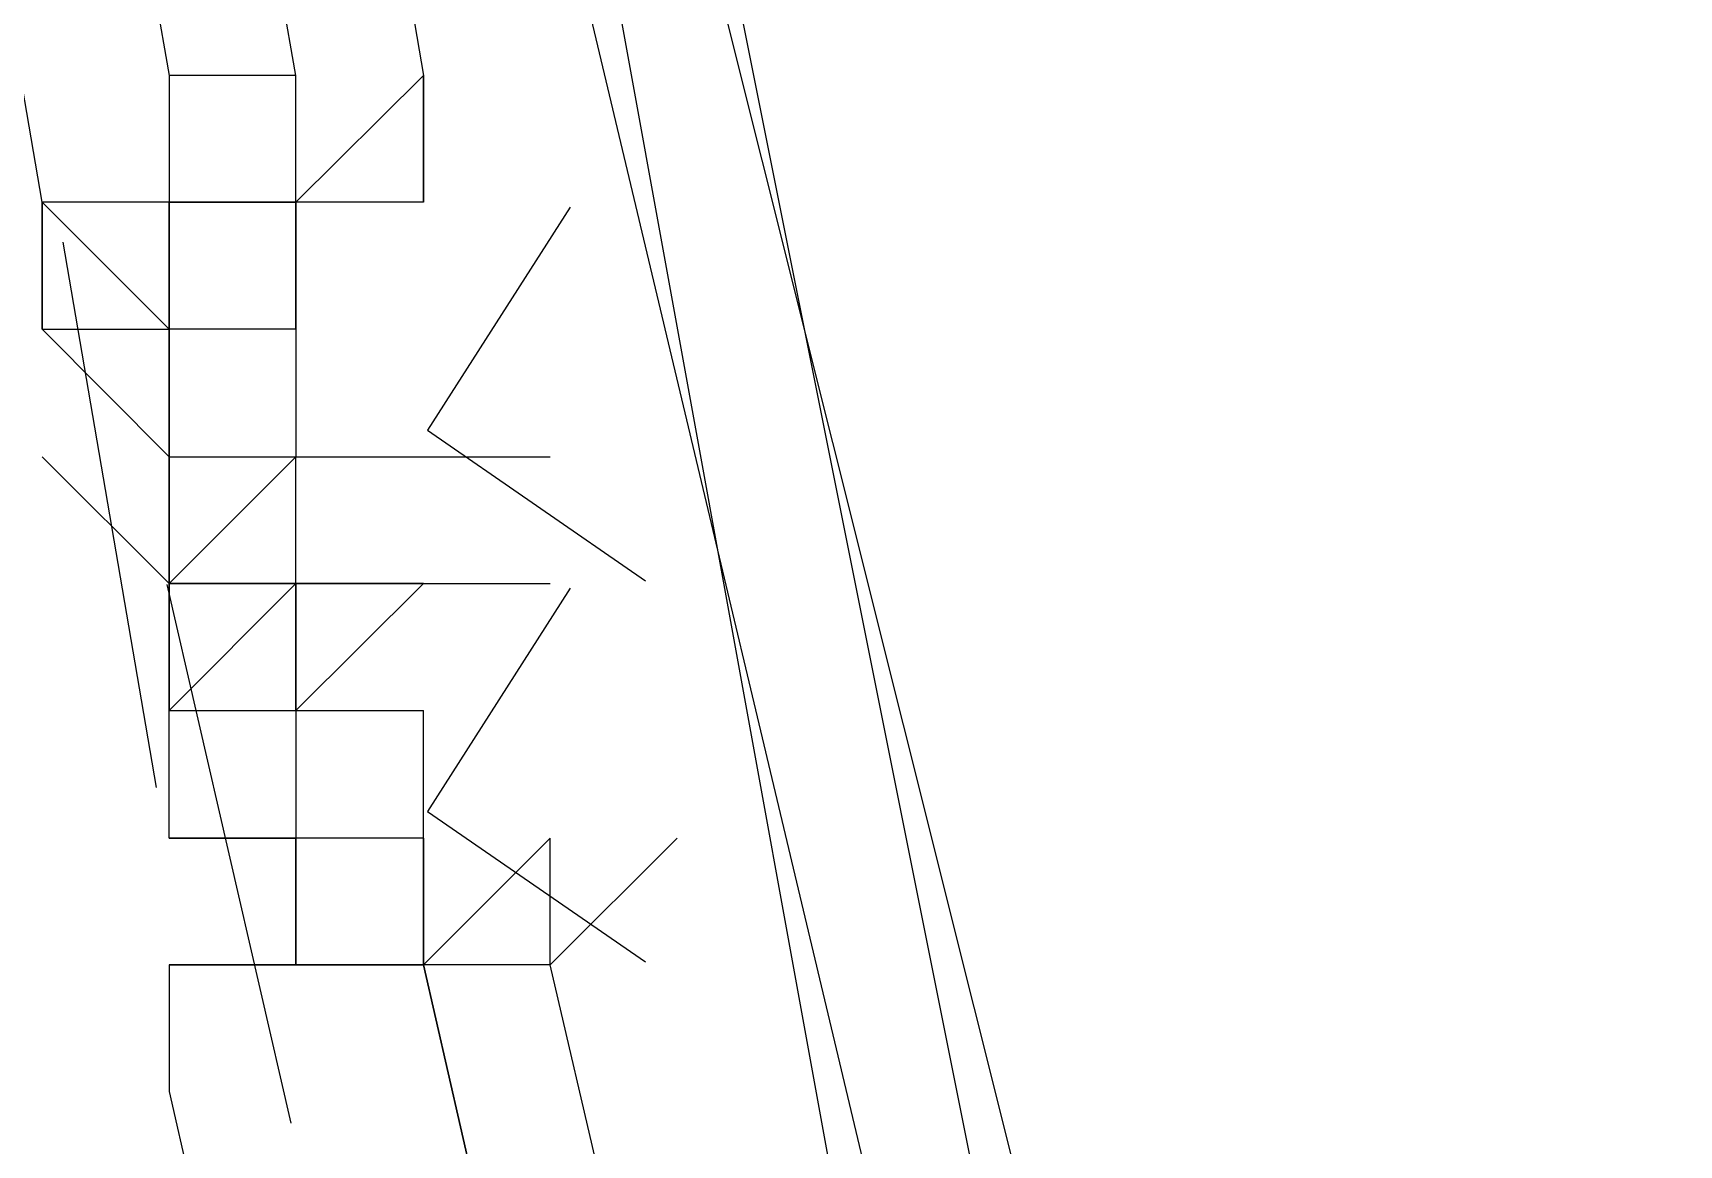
# Model space of a CAD drawing. Header units: feet. Extents: x -84 to 198, y -22 to 181.
# Drawn here: x 14.4257 to 14.5984, y 50.9722 to 51.0889 of the extents above; entities that cross this region are included whole.
import ezdxf

# ---------------------------------------------------------------- set-up
doc = ezdxf.new("R2010")
doc.units = ezdxf.units.FT
doc.layers.add('A-LINEA', color=7, linetype='CONTINUOUS')

msp = doc.modelspace()

# ---------------------------------------------------------------- linework, layer by layer
at = {"layer": 'A-LINEA'}
for p, q in [((14.4533, 51.0844), (14.4533, 51.0844)), ((14.4533, 51.0844), (14.4533, 51.0844)), ((14.4667, 51.0844), (14.4667, 51.0711)), ((14.4667, 51.0844), (14.4667, 51.0711)), ((14.4667, 51.0711), (14.4667, 51.0844)), ((14.4667, 51.0844), (14.4667, 51.0711)), ((14.4667, 51.0844), (14.4667, 51.0711)), ((14.4667, 51.0711), (14.4667, 51.0844)), ((14.4267, 51.0711), (14.4267, 51.0711)), ((14.4267, 51.0711), (14.44, 51.0578)), ((14.4267, 51.0711), (14.4267, 51.0711)), ((14.4267, 51.0711), (14.4267, 51.0711)), ((14.4267, 51.0711), (14.4267, 51.0711)), ((14.4267, 51.0711), (14.4267, 51.0711)), ((14.4267, 51.0711), (14.4267, 51.0711)), ((14.4267, 51.0711), (14.4267, 51.0578)), ((14.4267, 51.0578), (14.4267, 51.0711)), ((14.4267, 51.0711), (14.4267, 51.0711)), ((14.4267, 51.0711), (14.4267, 51.0711)), ((14.4267, 51.0711), (14.4267, 51.0711)), ((14.4267, 51.0711), (14.44, 51.0578)), ((14.4267, 51.0711), (14.4267, 51.0711)), ((14.4267, 51.0711), (14.4267, 51.0711)), ((14.4267, 51.0711), (14.4267, 51.0711)), ((14.4267, 51.0711), (14.4267, 51.0711)), ((14.4267, 51.0711), (14.4267, 51.0711)), ((14.4267, 51.0711), (14.4267, 51.0578)), ((14.4267, 51.0578), (14.4267, 51.0711)), ((14.4267, 51.0711), (14.4267, 51.0711)), ((14.4267, 51.0711), (14.4267, 51.0711)), ((14.44, 51.0711), (14.44, 51.0711)), ((14.44, 51.0711), (14.44, 51.0711)), ((14.44, 51.0711), (14.44, 51.0711)), ((14.44, 51.0711), (14.44, 51.0711)), ((14.44, 51.0711), (14.44, 51.0711)), ((14.44, 51.0711), (14.44, 51.0711)), ((14.44, 51.0711), (14.44, 51.0711)), ((14.44, 51.0711), (14.44, 51.0711)), ((14.4533, 51.0711), (14.44, 51.0711)), ((14.44, 51.0711), (14.44, 51.0578)), ((14.44, 51.0578), (14.44, 51.0711)), ((14.44, 51.0711), (14.44, 51.0578)), ((14.44, 51.0578), (14.44, 51.0711)), ((14.44, 51.0711), (14.44, 51.0711)), ((14.44, 51.0711), (14.44, 51.0711)), ((14.44, 51.0711), (14.44, 51.0711)), ((14.44, 51.0711), (14.44, 51.0711)), ((14.44, 51.0711), (14.44, 51.0711)), ((14.44, 51.0711), (14.44, 51.0711)), ((14.44, 51.0711), (14.4533, 51.0711)), ((14.44, 51.0711), (14.44, 51.0711)), ((14.44, 51.0711), (14.44, 51.0711)), ((14.44, 51.0711), (14.44, 51.0711)), ((14.44, 51.0711), (14.44, 51.0711)), ((14.44, 51.0711), (14.4533, 51.0711)), ((14.44, 51.0711), (14.44, 51.0711)), ((14.44, 51.0711), (14.44, 51.0711)), ((14.44, 51.0711), (14.44, 51.0711)), ((14.44, 51.0711), (14.4533, 51.0711)), ((14.44, 51.0711), (14.44, 51.0711)), ((14.44, 51.0711), (14.44, 51.0711)), ((14.44, 51.0711), (14.44, 51.0711)), ((14.44, 51.0711), (14.44, 51.0711)), ((14.44, 51.0711), (14.44, 51.0711)), ((14.44, 51.0711), (14.44, 51.0711)), ((14.44, 51.0711), (14.44, 51.0711)), ((14.44, 51.0711), (14.44, 51.0711)), ((14.4533, 51.0711), (14.44, 51.0711)), ((14.44, 51.0711), (14.44, 51.0578)), ((14.44, 51.0578), (14.44, 51.0711)), ((14.44, 51.0711), (14.44, 51.0578)), ((14.44, 51.0578), (14.44, 51.0711)), ((14.44, 51.0711), (14.44, 51.0711)), ((14.44, 51.0711), (14.44, 51.0711)), ((14.44, 51.0711), (14.44, 51.0711)), ((14.44, 51.0711), (14.44, 51.0711)), ((14.44, 51.0711), (14.44, 51.0711)), ((14.44, 51.0711), (14.44, 51.0711)), ((14.44, 51.0711), (14.4533, 51.0711)), ((14.44, 51.0711), (14.44, 51.0711)), ((14.44, 51.0711), (14.44, 51.0711)), ((14.44, 51.0711), (14.44, 51.0711)), ((14.44, 51.0711), (14.44, 51.0711)), ((14.44, 51.0711), (14.4533, 51.0711)), ((14.44, 51.0711), (14.44, 51.0711)), ((14.44, 51.0711), (14.44, 51.0711)), ((14.44, 51.0711), (14.44, 51.0711)), ((14.44, 51.0711), (14.4533, 51.0711)), ((14.4667, 51.0711), (14.4533, 51.0711)), ((14.4533, 51.0711), (14.4533, 51.0711)), ((14.4533, 51.0711), (14.4533, 51.0711)), ((14.4533, 51.0711), (14.4533, 51.0711)), ((14.4533, 51.0711), (14.4533, 51.0711)), ((14.4533, 51.0711), (14.4533, 51.0711)), ((14.4533, 51.0711), (14.4533, 51.0578)), ((14.4533, 51.0711), (14.4533, 51.0711)), ((14.4533, 51.0711), (14.4533, 51.0711)), ((14.4533, 51.0711), (14.4533, 51.0711)), ((14.4533, 51.0711), (14.4533, 51.0711)), ((14.4667, 51.0711), (14.4533, 51.0711)), ((14.4533, 51.0711), (14.4533, 51.0711)), ((14.4667, 51.0711), (14.4533, 51.0711)), ((14.4533, 51.0711), (14.4533, 51.0711)), ((14.4533, 51.0711), (14.4533, 51.0711)), ((14.4533, 51.0711), (14.4533, 51.0711)), ((14.4533, 51.0711), (14.4533, 51.0711)), ((14.4533, 51.0578), (14.4533, 51.0711)), ((14.4533, 51.0711), (14.4533, 51.0711)), ((14.4533, 51.0711), (14.4533, 51.0711)), ((14.4667, 51.0711), (14.4533, 51.0711)), ((14.4533, 51.0711), (14.4533, 51.0711)), ((14.4533, 51.0711), (14.4533, 51.0711)), ((14.4533, 51.0711), (14.4533, 51.0711)), ((14.4533, 51.0711), (14.4533, 51.0711)), ((14.4533, 51.0711), (14.4533, 51.0711)), ((14.4533, 51.0711), (14.4533, 51.0578)), ((14.4533, 51.0711), (14.4533, 51.0711)), ((14.4533, 51.0711), (14.4533, 51.0711)), ((14.4533, 51.0711), (14.4533, 51.0711)), ((14.4533, 51.0711), (14.4533, 51.0711)), ((14.4667, 51.0711), (14.4533, 51.0711)), ((14.4533, 51.0711), (14.4533, 51.0711)), ((14.4667, 51.0711), (14.4533, 51.0711)), ((14.4533, 51.0711), (14.4533, 51.0711)), ((14.4533, 51.0711), (14.4533, 51.0711)), ((14.4533, 51.0711), (14.4533, 51.0711)), ((14.4533, 51.0711), (14.4533, 51.0711)), ((14.4533, 51.0578), (14.4533, 51.0711)), ((14.4533, 51.0711), (14.4533, 51.0711)), ((14.4533, 51.0711), (14.4533, 51.0711)), ((14.4667, 51.0711), (14.4667, 51.0711)), ((14.4667, 51.0711), (14.4667, 51.0711)), ((14.4667, 51.0711), (14.4667, 51.0711)), ((14.4667, 51.0711), (14.4667, 51.0711)), ((14.4667, 51.0711), (14.4667, 51.0711)), ((14.4667, 51.0711), (14.4667, 51.0711)), ((14.4667, 51.0711), (14.4667, 51.0711)), ((14.4667, 51.0711), (14.4667, 51.0711)), ((14.4667, 51.0711), (14.4667, 51.0711)), ((14.4667, 51.0711), (14.4667, 51.0711)), ((14.4387, 51.0097), (14.4289, 51.0669)), ((14.4387, 51.0097), (14.4289, 51.0669)), ((14.4267, 51.0578), (14.4267, 51.0578)), ((14.4267, 51.0578), (14.4267, 51.0578)), ((14.4267, 51.0578), (14.4267, 51.0578)), ((14.4267, 51.0578), (14.44, 51.0578)), ((14.4267, 51.0578), (14.44, 51.0578)), ((14.4267, 51.0578), (14.44, 51.0444)), ((14.4267, 51.0578), (14.4267, 51.0578)), ((14.4267, 51.0578), (14.44, 51.0578)), ((14.4267, 51.0578), (14.4267, 51.0578)), ((14.4267, 51.0578), (14.4267, 51.0578)), ((14.4267, 51.0578), (14.4267, 51.0578)), ((14.4267, 51.0578), (14.4267, 51.0578)), ((14.4267, 51.0578), (14.44, 51.0578)), ((14.4267, 51.0578), (14.44, 51.0578)), ((14.4267, 51.0578), (14.44, 51.0444)), ((14.4267, 51.0578), (14.4267, 51.0578)), ((14.4267, 51.0578), (14.44, 51.0578)), ((14.4267, 51.0578), (14.4267, 51.0578)), ((14.44, 51.0578), (14.44, 51.0578)), ((14.44, 51.0578), (14.44, 51.0578)), ((14.44, 51.0578), (14.44, 51.0578)), ((14.44, 51.0578), (14.44, 51.0578)), ((14.44, 51.0578), (14.44, 51.0578)), ((14.44, 51.0578), (14.44, 51.0578)), ((14.44, 51.0578), (14.44, 51.0578)), ((14.44, 51.0578), (14.44, 51.0578)), ((14.44, 51.0578), (14.44, 51.0578)), ((14.44, 51.0578), (14.44, 51.0578)), ((14.44, 51.0578), (14.44, 51.0578)), ((14.44, 51.0578), (14.44, 51.0578)), ((14.44, 51.0578), (14.44, 51.0578)), ((14.44, 51.0578), (14.44, 51.0578)), ((14.44, 51.0578), (14.44, 51.0578)), ((14.44, 51.0578), (14.44, 51.0578)), ((14.44, 51.0578), (14.44, 51.0578)), ((14.44, 51.0578), (14.44, 51.0578)), ((14.44, 51.0578), (14.44, 51.0578)), ((14.44, 51.0578), (14.44, 51.0578)), ((14.44, 51.0578), (14.44, 51.0578)), ((14.44, 51.0578), (14.44, 51.0578)), ((14.44, 51.0578), (14.44, 51.0578)), ((14.44, 51.0578), (14.44, 51.0578)), ((14.44, 51.0578), (14.44, 51.0578)), ((14.44, 51.0578), (14.44, 51.0578)), ((14.44, 51.0444), (14.44, 51.0578)), ((14.44, 51.0578), (14.44, 51.0578)), ((14.44, 51.0444), (14.44, 51.0578)), ((14.44, 51.0578), (14.44, 51.0578)), ((14.44, 51.0578), (14.44, 51.0578)), ((14.44, 51.0578), (14.44, 51.0578)), ((14.44, 51.0578), (14.44, 51.0578)), ((14.44, 51.0578), (14.44, 51.0578)), ((14.44, 51.0578), (14.44, 51.0578)), ((14.44, 51.0578), (14.44, 51.0578)), ((14.44, 51.0578), (14.44, 51.0578)), ((14.44, 51.0578), (14.44, 51.0578)), ((14.44, 51.0578), (14.44, 51.0578)), ((14.44, 51.0578), (14.44, 51.0578)), ((14.44, 51.0578), (14.44, 51.0578)), ((14.44, 51.0578), (14.44, 51.0578)), ((14.44, 51.0578), (14.44, 51.0578)), ((14.44, 51.0578), (14.44, 51.0578)), ((14.44, 51.0578), (14.44, 51.0578)), ((14.44, 51.0578), (14.44, 51.0578)), ((14.44, 51.0578), (14.44, 51.0578)), ((14.44, 51.0578), (14.44, 51.0578)), ((14.44, 51.0578), (14.44, 51.0578)), ((14.44, 51.0578), (14.44, 51.0578)), ((14.44, 51.0578), (14.44, 51.0578)), ((14.44, 51.0578), (14.44, 51.0578)), ((14.44, 51.0578), (14.44, 51.0578)), ((14.44, 51.0578), (14.44, 51.0578)), ((14.44, 51.0578), (14.44, 51.0578)), ((14.44, 51.0578), (14.44, 51.0578)), ((14.44, 51.0444), (14.44, 51.0578)), ((14.44, 51.0578), (14.44, 51.0578)), ((14.44, 51.0444), (14.44, 51.0578)), ((14.44, 51.0578), (14.44, 51.0578)), ((14.4533, 51.0578), (14.4533, 51.0444)), ((14.4533, 51.0578), (14.4533, 51.0578)), ((14.4533, 51.0578), (14.4533, 51.0578)), ((14.4533, 51.0578), (14.4533, 51.0578)), ((14.4533, 51.0578), (14.4533, 51.0578)), ((14.4533, 51.0578), (14.4533, 51.0578)), ((14.4533, 51.0578), (14.4533, 51.0578)), ((14.4533, 51.0578), (14.4533, 51.0578)), ((14.4533, 51.0578), (14.4533, 51.0578)), ((14.4533, 51.0578), (14.4533, 51.0578)), ((14.4533, 51.0578), (14.4533, 51.0578)), ((14.4533, 51.0578), (14.4533, 51.0578)), ((14.4533, 51.0578), (14.4533, 51.0578)), ((14.4533, 51.0578), (14.4533, 51.0578)), ((14.4533, 51.0578), (14.4533, 51.0578)), ((14.4533, 51.0578), (14.4533, 51.0578)), ((14.4533, 51.0578), (14.4533, 51.0578)), ((14.4533, 51.0578), (14.4533, 51.0578)), ((14.4533, 51.0578), (14.4533, 51.0578)), ((14.4533, 51.0578), (14.4533, 51.0578)), ((14.4533, 51.0578), (14.4533, 51.0578)), ((14.4533, 51.0578), (14.4533, 51.0578)), ((14.4533, 51.0578), (14.4533, 51.0578)), ((14.4533, 51.0578), (14.4533, 51.0578)), ((14.4533, 51.0578), (14.4533, 51.0578)), ((14.4533, 51.0578), (14.4533, 51.0578)), ((14.4533, 51.0578), (14.4533, 51.0444)), ((14.4533, 51.0578), (14.4533, 51.0578)), ((14.4533, 51.0578), (14.4533, 51.0578)), ((14.4533, 51.0578), (14.4533, 51.0578)), ((14.4533, 51.0578), (14.4533, 51.0578)), ((14.4533, 51.0578), (14.4533, 51.0578)), ((14.4533, 51.0578), (14.4533, 51.0578)), ((14.4533, 51.0578), (14.4533, 51.0578)), ((14.4533, 51.0578), (14.4533, 51.0578)), ((14.4533, 51.0578), (14.4533, 51.0578)), ((14.4533, 51.0578), (14.4533, 51.0578)), ((14.4533, 51.0578), (14.4533, 51.0578)), ((14.4533, 51.0578), (14.4533, 51.0578)), ((14.4533, 51.0578), (14.4533, 51.0578)), ((14.4533, 51.0578), (14.4533, 51.0578)), ((14.4533, 51.0578), (14.4533, 51.0578)), ((14.4533, 51.0578), (14.4533, 51.0578)), ((14.4533, 51.0578), (14.4533, 51.0578)), ((14.4533, 51.0578), (14.4533, 51.0578)), ((14.4533, 51.0578), (14.4533, 51.0578)), ((14.4533, 51.0578), (14.4533, 51.0578)), ((14.4533, 51.0578), (14.4533, 51.0578)), ((14.4533, 51.0578), (14.4533, 51.0578)), ((14.4533, 51.0578), (14.4533, 51.0578)), ((14.4533, 51.0578), (14.4533, 51.0578)), ((14.4533, 51.0578), (14.4533, 51.0578)), ((14.4267, 51.0444), (14.44, 51.0311)), ((14.4267, 51.0444), (14.44, 51.0311)), ((14.44, 51.0444), (14.44, 51.0444)), ((14.44, 51.0311), (14.44, 51.0444)), ((14.44, 51.0311), (14.44, 51.0444)), ((14.44, 51.0444), (14.44, 51.0311)), ((14.44, 51.0444), (14.44, 51.0444)), ((14.44, 51.0444), (14.44, 51.0444)), ((14.44, 51.0444), (14.44, 51.0444)), ((14.44, 51.0444), (14.44, 51.0444)), ((14.44, 51.0444), (14.44, 51.0444)), ((14.44, 51.0444), (14.44, 51.0444)), ((14.44, 51.0444), (14.44, 51.0444)), ((14.44, 51.0444), (14.44, 51.0444)), ((14.44, 51.0444), (14.4533, 51.0444)), ((14.44, 51.0444), (14.44, 51.0444)), ((14.44, 51.0444), (14.44, 51.0444)), ((14.44, 51.0444), (14.44, 51.0444)), ((14.44, 51.0444), (14.44, 51.0444)), ((14.44, 51.0444), (14.44, 51.0444)), ((14.44, 51.0444), (14.44, 51.0444)), ((14.44, 51.0444), (14.44, 51.0444)), ((14.44, 51.0444), (14.44, 51.0444)), ((14.44, 51.0444), (14.44, 51.0444)), ((14.44, 51.0444), (14.44, 51.0444)), ((14.44, 51.0444), (14.44, 51.0444)), ((14.44, 51.0444), (14.44, 51.0444)), ((14.44, 51.0444), (14.44, 51.0444)), ((14.44, 51.0444), (14.44, 51.0444)), ((14.44, 51.0444), (14.4533, 51.0444)), ((14.44, 51.0444), (14.44, 51.0444)), ((14.44, 51.0444), (14.44, 51.0444)), ((14.44, 51.0444), (14.44, 51.0444)), ((14.44, 51.0444), (14.44, 51.0444)), ((14.44, 51.0444), (14.44, 51.0444)), ((14.44, 51.0444), (14.44, 51.0444)), ((14.44, 51.0444), (14.44, 51.0444)), ((14.44, 51.0311), (14.44, 51.0444)), ((14.44, 51.0311), (14.44, 51.0444)), ((14.44, 51.0444), (14.44, 51.0311)), ((14.44, 51.0444), (14.44, 51.0444)), ((14.44, 51.0444), (14.44, 51.0444)), ((14.44, 51.0444), (14.44, 51.0444)), ((14.44, 51.0444), (14.44, 51.0444)), ((14.44, 51.0444), (14.44, 51.0444)), ((14.44, 51.0444), (14.44, 51.0444)), ((14.44, 51.0444), (14.44, 51.0444)), ((14.44, 51.0444), (14.44, 51.0444)), ((14.44, 51.0444), (14.4533, 51.0444)), ((14.44, 51.0444), (14.44, 51.0444)), ((14.44, 51.0444), (14.44, 51.0444)), ((14.44, 51.0444), (14.44, 51.0444)), ((14.44, 51.0444), (14.44, 51.0444)), ((14.44, 51.0444), (14.44, 51.0444)), ((14.44, 51.0444), (14.44, 51.0444)), ((14.44, 51.0444), (14.44, 51.0444)), ((14.44, 51.0444), (14.44, 51.0444)), ((14.44, 51.0444), (14.44, 51.0444)), ((14.44, 51.0444), (14.44, 51.0444)), ((14.44, 51.0444), (14.44, 51.0444)), ((14.44, 51.0444), (14.44, 51.0444)), ((14.44, 51.0444), (14.44, 51.0444)), ((14.44, 51.0444), (14.44, 51.0444)), ((14.44, 51.0444), (14.4533, 51.0444)), ((14.44, 51.0444), (14.44, 51.0444)), ((14.44, 51.0444), (14.44, 51.0444)), ((14.44, 51.0444), (14.44, 51.0444)), ((14.44, 51.0444), (14.44, 51.0444)), ((14.44, 51.0444), (14.44, 51.0444)), ((14.44, 51.0444), (14.44, 51.0444)), ((14.4533, 51.0444), (14.4533, 51.0444)), ((14.4533, 51.0444), (14.4533, 51.0444)), ((14.4533, 51.0444), (14.4533, 51.0444)), ((14.4533, 51.0444), (14.4533, 51.0444)), ((14.4533, 51.0444), (14.4533, 51.0444)), ((14.4533, 51.0444), (14.4533, 51.0444)), ((14.4533, 51.0444), (14.4533, 51.0444)), ((14.4533, 51.0444), (14.4533, 51.0444)), ((14.4533, 51.0444), (14.4533, 51.0444)), ((14.4533, 51.0444), (14.4533, 51.0444)), ((14.4533, 51.0444), (14.4533, 51.0444)), ((14.4533, 51.0444), (14.4533, 51.0444)), ((14.4533, 51.0444), (14.4533, 51.0444)), ((14.4533, 51.0444), (14.4667, 51.0444)), ((14.4533, 51.0444), (14.4667, 51.0444)), ((14.4533, 51.0444), (14.4533, 51.0444)), ((14.4533, 51.0444), (14.4533, 51.0444)), ((14.4533, 51.0444), (14.4533, 51.0444)), ((14.4533, 51.0444), (14.4533, 51.0444)), ((14.4533, 51.0444), (14.4533, 51.0444)), ((14.4533, 51.0444), (14.4533, 51.0444)), ((14.4533, 51.0444), (14.4533, 51.0444)), ((14.4533, 51.0444), (14.4533, 51.0444)), ((14.4533, 51.0444), (14.4533, 51.0444)), ((14.4533, 51.0444), (14.4533, 51.0444)), ((14.4533, 51.0444), (14.4533, 51.0444)), ((14.4533, 51.0444), (14.4533, 51.0444)), ((14.4533, 51.0444), (14.4533, 51.0444)), ((14.4533, 51.0444), (14.4533, 51.0444)), ((14.4533, 51.0444), (14.4533, 51.0444)), ((14.4533, 51.0444), (14.4533, 51.0444)), ((14.4533, 51.0444), (14.4533, 51.0444)), ((14.4533, 51.0444), (14.4533, 51.0444)), ((14.4533, 51.0444), (14.4533, 51.0444)), ((14.4533, 51.0444), (14.4533, 51.0444)), ((14.4533, 51.0444), (14.4533, 51.0444)), ((14.4533, 51.0444), (14.4533, 51.0444)), ((14.4533, 51.0311), (14.4533, 51.0444)), ((14.4533, 51.0444), (14.4533, 51.0444)), ((14.4533, 51.0311), (14.4533, 51.0444)), ((14.4533, 51.0444), (14.4533, 51.0444)), ((14.4533, 51.0444), (14.4533, 51.0444)), ((14.4533, 51.0444), (14.4533, 51.0444)), ((14.4533, 51.0444), (14.4533, 51.0444)), ((14.4533, 51.0444), (14.4533, 51.0444)), ((14.4533, 51.0444), (14.4533, 51.0444)), ((14.4533, 51.0444), (14.4533, 51.0444)), ((14.4533, 51.0444), (14.4533, 51.0444)), ((14.4533, 51.0444), (14.4533, 51.0444)), ((14.4533, 51.0444), (14.4533, 51.0444)), ((14.4533, 51.0444), (14.4533, 51.0444)), ((14.4533, 51.0444), (14.4533, 51.0444)), ((14.4533, 51.0444), (14.4533, 51.0444)), ((14.4533, 51.0444), (14.4533, 51.0444)), ((14.4533, 51.0444), (14.4667, 51.0444)), ((14.4533, 51.0444), (14.4667, 51.0444)), ((14.4533, 51.0444), (14.4533, 51.0444)), ((14.4533, 51.0444), (14.4533, 51.0444)), ((14.4533, 51.0444), (14.4533, 51.0444)), ((14.4533, 51.0444), (14.4533, 51.0444)), ((14.4533, 51.0444), (14.4533, 51.0444)), ((14.4533, 51.0444), (14.4533, 51.0444)), ((14.4533, 51.0444), (14.4533, 51.0444)), ((14.4533, 51.0444), (14.4533, 51.0444)), ((14.4533, 51.0444), (14.4533, 51.0444)), ((14.4533, 51.0444), (14.4533, 51.0444)), ((14.4533, 51.0444), (14.4533, 51.0444)), ((14.4533, 51.0444), (14.4533, 51.0444)), ((14.4533, 51.0444), (14.4533, 51.0444)), ((14.4533, 51.0444), (14.4533, 51.0444)), ((14.4533, 51.0444), (14.4533, 51.0444)), ((14.4533, 51.0444), (14.4533, 51.0444)), ((14.4533, 51.0444), (14.4533, 51.0444)), ((14.4533, 51.0444), (14.4533, 51.0444)), ((14.4533, 51.0444), (14.4533, 51.0444)), ((14.4533, 51.0444), (14.4533, 51.0444)), ((14.4533, 51.0444), (14.4533, 51.0444)), ((14.4533, 51.0444), (14.4533, 51.0444)), ((14.4533, 51.0311), (14.4533, 51.0444)), ((14.4533, 51.0444), (14.4533, 51.0444)), ((14.4533, 51.0311), (14.4533, 51.0444)), ((14.4533, 51.0444), (14.4533, 51.0444)), ((14.4667, 51.0444), (14.4667, 51.0444)), ((14.4667, 51.0444), (14.4667, 51.0444)), ((14.4667, 51.0444), (14.4667, 51.0444)), ((14.4667, 51.0444), (14.4667, 51.0444)), ((14.4667, 51.0444), (14.4667, 51.0444)), ((14.4667, 51.0444), (14.4667, 51.0444)), ((14.4667, 51.0444), (14.4667, 51.0444)), ((14.4667, 51.0444), (14.4667, 51.0444)), ((14.4667, 51.0444), (14.4667, 51.0444)), ((14.4667, 51.0444), (14.4667, 51.0444)), ((14.4667, 51.0444), (14.4667, 51.0444)), ((14.4667, 51.0444), (14.4667, 51.0444)), ((14.4667, 51.0444), (14.4667, 51.0444)), ((14.4667, 51.0444), (14.4667, 51.0444)), ((14.4667, 51.0444), (14.4667, 51.0444)), ((14.4667, 51.0444), (14.4667, 51.0444)), ((14.48, 51.0444), (14.48, 51.0444)), ((14.48, 51.0444), (14.48, 51.0444)), ((14.48, 51.0444), (14.48, 51.0444)), ((14.48, 51.0444), (14.48, 51.0444)), ((14.4528, 50.9745), (14.4398, 51.031)), ((14.4528, 50.9745), (14.4398, 51.031)), ((14.44, 51.0311), (14.44, 51.0311)), ((14.44, 51.0311), (14.44, 51.0311)), ((14.44, 51.0311), (14.44, 51.0311)), ((14.44, 51.0311), (14.44, 51.0311)), ((14.44, 51.0311), (14.44, 51.0311)), ((14.44, 51.0311), (14.44, 51.0311)), ((14.44, 51.0311), (14.44, 51.0311)), ((14.44, 51.0311), (14.44, 51.0311)), ((14.44, 51.0178), (14.44, 51.0311)), ((14.44, 51.0311), (14.44, 51.0311)), ((14.44, 51.0311), (14.44, 51.0311)), ((14.44, 51.0311), (14.44, 51.0311)), ((14.44, 51.0311), (14.44, 51.0311)), ((14.44, 51.0311), (14.44, 51.0311)), ((14.44, 51.0311), (14.44, 51.0311)), ((14.44, 51.0311), (14.44, 51.0311)), ((14.44, 51.0311), (14.44, 51.0311)), ((14.44, 51.0311), (14.4533, 51.0311)), ((14.44, 51.0311), (14.44, 51.0311)), ((14.44, 51.0311), (14.4533, 51.0311)), ((14.44, 51.0311), (14.44, 51.0311)), ((14.44, 51.0311), (14.44, 51.0311)), ((14.44, 51.0311), (14.44, 51.0311)), ((14.44, 51.0311), (14.44, 51.0311)), ((14.44, 51.0311), (14.44, 51.0311)), ((14.44, 51.0311), (14.44, 51.0311)), ((14.44, 51.0311), (14.44, 51.0311)), ((14.44, 51.0311), (14.44, 51.0311)), ((14.44, 51.0311), (14.44, 51.0311)), ((14.44, 51.0311), (14.4533, 51.0311)), ((14.44, 51.0311), (14.44, 51.0311)), ((14.44, 51.0311), (14.44, 51.0311)), ((14.4533, 51.0311), (14.44, 51.0178)), ((14.44, 51.0311), (14.44, 51.0311)), ((14.44, 51.0311), (14.44, 51.0311)), ((14.44, 51.0311), (14.44, 51.0311)), ((14.44, 51.0311), (14.44, 51.0311)), ((14.44, 51.0311), (14.44, 51.0311)), ((14.44, 51.0311), (14.44, 51.0311)), ((14.44, 51.0311), (14.44, 51.0311)), ((14.44, 51.0311), (14.44, 51.0311)), ((14.44, 51.0311), (14.44, 51.0311)), ((14.44, 51.0311), (14.44, 51.0311)), ((14.44, 51.0311), (14.4533, 51.0311)), ((14.44, 51.0311), (14.4533, 51.0311)), ((14.44, 51.0311), (14.44, 51.0311)), ((14.44, 51.0311), (14.4533, 51.0311)), ((14.44, 51.0311), (14.4533, 51.0311)), ((14.44, 51.0311), (14.44, 51.0311)), ((14.44, 51.0311), (14.44, 51.0311)), ((14.44, 51.0311), (14.44, 51.0311)), ((14.44, 51.0311), (14.44, 51.0311)), ((14.44, 51.0311), (14.44, 51.0311)), ((14.44, 51.0178), (14.44, 51.0311)), ((14.44, 51.0178), (14.44, 51.0311)), ((14.44, 51.0311), (14.44, 51.0311)), ((14.44, 51.0311), (14.44, 51.0311)), ((14.44, 51.0311), (14.44, 51.0311)), ((14.44, 51.0311), (14.44, 51.0311)), ((14.44, 51.0311), (14.44, 51.0311)), ((14.44, 51.0311), (14.44, 51.0311)), ((14.44, 51.0311), (14.44, 51.0311)), ((14.44, 51.0311), (14.44, 51.0311)), ((14.44, 51.0178), (14.44, 51.0311)), ((14.44, 51.0311), (14.44, 51.0311)), ((14.44, 51.0311), (14.44, 51.0311)), ((14.44, 51.0311), (14.44, 51.0311)), ((14.44, 51.0311), (14.44, 51.0311)), ((14.44, 51.0311), (14.44, 51.0311)), ((14.44, 51.0311), (14.44, 51.0311)), ((14.44, 51.0311), (14.44, 51.0311)), ((14.44, 51.0311), (14.44, 51.0311)), ((14.44, 51.0311), (14.4533, 51.0311)), ((14.44, 51.0311), (14.44, 51.0311)), ((14.44, 51.0311), (14.4533, 51.0311)), ((14.44, 51.0311), (14.44, 51.0311)), ((14.44, 51.0311), (14.44, 51.0311)), ((14.44, 51.0311), (14.44, 51.0311)), ((14.44, 51.0311), (14.44, 51.0311)), ((14.44, 51.0311), (14.44, 51.0311)), ((14.44, 51.0311), (14.44, 51.0311)), ((14.44, 51.0311), (14.44, 51.0311)), ((14.44, 51.0311), (14.44, 51.0311)), ((14.44, 51.0311), (14.44, 51.0311)), ((14.44, 51.0311), (14.4533, 51.0311)), ((14.44, 51.0311), (14.44, 51.0311)), ((14.44, 51.0311), (14.44, 51.0311)), ((14.4533, 51.0311), (14.44, 51.0178)), ((14.44, 51.0311), (14.44, 51.0311)), ((14.44, 51.0311), (14.44, 51.0311)), ((14.44, 51.0311), (14.44, 51.0311)), ((14.44, 51.0311), (14.44, 51.0311)), ((14.44, 51.0311), (14.44, 51.0311)), ((14.44, 51.0311), (14.44, 51.0311)), ((14.44, 51.0311), (14.44, 51.0311)), ((14.44, 51.0311), (14.44, 51.0311)), ((14.44, 51.0311), (14.44, 51.0311)), ((14.44, 51.0311), (14.44, 51.0311)), ((14.44, 51.0311), (14.4533, 51.0311)), ((14.44, 51.0311), (14.4533, 51.0311)), ((14.44, 51.0311), (14.44, 51.0311)), ((14.44, 51.0311), (14.4533, 51.0311)), ((14.44, 51.0311), (14.4533, 51.0311)), ((14.44, 51.0311), (14.44, 51.0311)), ((14.44, 51.0311), (14.44, 51.0311)), ((14.44, 51.0311), (14.44, 51.0311)), ((14.44, 51.0311), (14.44, 51.0311)), ((14.44, 51.0311), (14.44, 51.0311)), ((14.44, 51.0178), (14.44, 51.0311)), ((14.44, 51.0178), (14.44, 51.0311)), ((14.4533, 51.0311), (14.4533, 51.0311)), ((14.4667, 51.0311), (14.4533, 51.0311)), ((14.4533, 51.0311), (14.4533, 51.0311)), ((14.4533, 51.0311), (14.4533, 51.0311)), ((14.4533, 51.0311), (14.4533, 51.0311)), ((14.4533, 51.0311), (14.4533, 51.0311)), ((14.4533, 51.0311), (14.4533, 51.0311)), ((14.4533, 51.0311), (14.4533, 51.0311)), ((14.4533, 51.0178), (14.4533, 51.0311)), ((14.4533, 51.0311), (14.4533, 51.0311)), ((14.4533, 51.0311), (14.4533, 51.0311)), ((14.4533, 51.0311), (14.4533, 51.0311)), ((14.4533, 51.0311), (14.4533, 51.0311)), ((14.4533, 51.0311), (14.4533, 51.0311)), ((14.4533, 51.0311), (14.4533, 51.0311)), ((14.4533, 51.0178), (14.4533, 51.0311)), ((14.4533, 51.0311), (14.4533, 51.0311)), ((14.4533, 51.0178), (14.4533, 51.0311)), ((14.4533, 51.0178), (14.4533, 51.0311)), ((14.4533, 51.0311), (14.4533, 51.0311)), ((14.4533, 51.0311), (14.4533, 51.0311)), ((14.4533, 51.0311), (14.4533, 51.0311)), ((14.4533, 51.0311), (14.4533, 51.0311)), ((14.4533, 51.0311), (14.4533, 51.0311)), ((14.4533, 51.0311), (14.4533, 51.0311)), ((14.4533, 51.0311), (14.4533, 51.0311)), ((14.4533, 51.0311), (14.4533, 51.0311)), ((14.4533, 51.0311), (14.4533, 51.0311)), ((14.4533, 51.0311), (14.4533, 51.0311)), ((14.4533, 51.0311), (14.4533, 51.0311)), ((14.4533, 51.0311), (14.4533, 51.0311)), ((14.4533, 51.0311), (14.4533, 51.0311)), ((14.4533, 51.0311), (14.4533, 51.0311)), ((14.4533, 51.0311), (14.4533, 51.0311)), ((14.4533, 51.0311), (14.4533, 51.0311)), ((14.4533, 51.0311), (14.4533, 51.0311)), ((14.4533, 51.0311), (14.4533, 51.0311)), ((14.4533, 51.0311), (14.4533, 51.0311)), ((14.4533, 51.0311), (14.4533, 51.0311)), ((14.4533, 51.0311), (14.4533, 51.0178)), ((14.4533, 51.0311), (14.4533, 51.0178)), ((14.4533, 51.0311), (14.4533, 51.0311)), ((14.4533, 51.0311), (14.4533, 51.0178)), ((14.4533, 51.0311), (14.4533, 51.0311)), ((14.4533, 51.0311), (14.4667, 51.0311)), ((14.4533, 51.0311), (14.4533, 51.0311)), ((14.4533, 51.0311), (14.4533, 51.0311)), ((14.4533, 51.0311), (14.4533, 51.0311)), ((14.4533, 51.0311), (14.4533, 51.0311)), ((14.4533, 51.0311), (14.4533, 51.0311)), ((14.4533, 51.0311), (14.4533, 51.0311)), ((14.4667, 51.0311), (14.4533, 51.0311)), ((14.4533, 51.0311), (14.4533, 51.0311)), ((14.4533, 51.0311), (14.4533, 51.0311)), ((14.4533, 51.0311), (14.4533, 51.0311)), ((14.4533, 51.0311), (14.4533, 51.0311)), ((14.4533, 51.0311), (14.4533, 51.0311)), ((14.4533, 51.0311), (14.4533, 51.0311)), ((14.4533, 51.0178), (14.4533, 51.0311)), ((14.4533, 51.0311), (14.4533, 51.0311)), ((14.4533, 51.0311), (14.4533, 51.0311)), ((14.4533, 51.0311), (14.4533, 51.0311)), ((14.4533, 51.0311), (14.4533, 51.0311)), ((14.4533, 51.0311), (14.4533, 51.0311)), ((14.4533, 51.0311), (14.4533, 51.0311)), ((14.4533, 51.0178), (14.4533, 51.0311)), ((14.4533, 51.0311), (14.4533, 51.0311)), ((14.4533, 51.0178), (14.4533, 51.0311)), ((14.4533, 51.0178), (14.4533, 51.0311)), ((14.4533, 51.0311), (14.4533, 51.0311)), ((14.4533, 51.0311), (14.4533, 51.0311)), ((14.4533, 51.0311), (14.4533, 51.0311)), ((14.4533, 51.0311), (14.4533, 51.0311)), ((14.4533, 51.0311), (14.4533, 51.0311)), ((14.4533, 51.0311), (14.4533, 51.0311)), ((14.4533, 51.0311), (14.4533, 51.0311)), ((14.4533, 51.0311), (14.4533, 51.0311)), ((14.4533, 51.0311), (14.4533, 51.0311)), ((14.4533, 51.0311), (14.4533, 51.0311)), ((14.4533, 51.0311), (14.4533, 51.0311)), ((14.4533, 51.0311), (14.4533, 51.0311)), ((14.4533, 51.0311), (14.4533, 51.0311)), ((14.4533, 51.0311), (14.4533, 51.0311)), ((14.4533, 51.0311), (14.4533, 51.0311)), ((14.4533, 51.0311), (14.4533, 51.0311)), ((14.4533, 51.0311), (14.4533, 51.0311)), ((14.4533, 51.0311), (14.4533, 51.0311)), ((14.4533, 51.0311), (14.4533, 51.0311)), ((14.4533, 51.0311), (14.4533, 51.0311)), ((14.4533, 51.0311), (14.4533, 51.0178)), ((14.4533, 51.0311), (14.4533, 51.0178)), ((14.4533, 51.0311), (14.4533, 51.0311)), ((14.4533, 51.0311), (14.4533, 51.0178)), ((14.4533, 51.0311), (14.4533, 51.0311)), ((14.4533, 51.0311), (14.4667, 51.0311)), ((14.4533, 51.0311), (14.4533, 51.0311)), ((14.4533, 51.0311), (14.4533, 51.0311)), ((14.4533, 51.0311), (14.4533, 51.0311)), ((14.4533, 51.0311), (14.4533, 51.0311)), ((14.4533, 51.0311), (14.4533, 51.0311)), ((14.4667, 51.0311), (14.4667, 51.0311)), ((14.4667, 51.0311), (14.4667, 51.0311)), ((14.4667, 51.0311), (14.4667, 51.0311)), ((14.4667, 51.0311), (14.4667, 51.0311)), ((14.4667, 51.0311), (14.4667, 51.0311)), ((14.4667, 51.0311), (14.4667, 51.0311)), ((14.4667, 51.0311), (14.4667, 51.0311)), ((14.4667, 51.0311), (14.4667, 51.0311)), ((14.4667, 51.0311), (14.4667, 51.0311)), ((14.4667, 51.0311), (14.4667, 51.0311)), ((14.4667, 51.0311), (14.4667, 51.0311)), ((14.4667, 51.0311), (14.4667, 51.0311)), ((14.4667, 51.0311), (14.4667, 51.0311)), ((14.4667, 51.0311), (14.4667, 51.0311)), ((14.4667, 51.0311), (14.4667, 51.0311)), ((14.4667, 51.0311), (14.4667, 51.0311)), ((14.4667, 51.0311), (14.4667, 51.0311)), ((14.4667, 51.0311), (14.4667, 51.0311)), ((14.4667, 51.0311), (14.4667, 51.0311)), ((14.4667, 51.0311), (14.4667, 51.0311)), ((14.4667, 51.0311), (14.4667, 51.0311)), ((14.4667, 51.0311), (14.4667, 51.0311)), ((14.4667, 51.0311), (14.4667, 51.0311)), ((14.4667, 51.0311), (14.4667, 51.0311)), ((14.4667, 51.0311), (14.4667, 51.0311)), ((14.4667, 51.0311), (14.4667, 51.0311)), ((14.4667, 51.0311), (14.4667, 51.0311)), ((14.4667, 51.0311), (14.4667, 51.0311)), ((14.4667, 51.0311), (14.4667, 51.0311)), ((14.4667, 51.0311), (14.4667, 51.0311)), ((14.48, 51.0311), (14.48, 51.0311)), ((14.48, 51.0311), (14.48, 51.0311)), ((14.48, 51.0311), (14.48, 51.0311)), ((14.48, 51.0311), (14.48, 51.0311)), ((14.48, 51.0311), (14.48, 51.0311)), ((14.48, 51.0311), (14.48, 51.0311)), ((14.44, 51.0044), (14.44, 51.0178)), ((14.44, 51.0178), (14.44, 51.0178)), ((14.44, 51.0178), (14.44, 51.0178)), ((14.44, 51.0178), (14.44, 51.0178)), ((14.44, 51.0178), (14.44, 51.0178)), ((14.44, 51.0178), (14.44, 51.0178)), ((14.44, 51.0178), (14.44, 51.0178)), ((14.44, 51.0178), (14.44, 51.0178)), ((14.44, 51.0178), (14.44, 51.0178)), ((14.44, 51.0178), (14.44, 51.0178)), ((14.44, 51.0178), (14.44, 51.0178)), ((14.44, 51.0178), (14.4533, 51.0178)), ((14.44, 51.0178), (14.44, 51.0178)), ((14.44, 51.0178), (14.44, 51.0178)), ((14.44, 51.0178), (14.44, 51.0178)), ((14.44, 51.0178), (14.44, 51.0178)), ((14.44, 51.0178), (14.44, 51.0178)), ((14.44, 51.0178), (14.44, 51.0178)), ((14.44, 51.0178), (14.44, 51.0178)), ((14.44, 51.0178), (14.44, 51.0178)), ((14.44, 51.0044), (14.44, 51.0178)), ((14.44, 51.0178), (14.44, 51.0178)), ((14.44, 51.0178), (14.44, 51.0178)), ((14.44, 51.0178), (14.44, 51.0178)), ((14.44, 51.0178), (14.44, 51.0178)), ((14.44, 51.0178), (14.44, 51.0178)), ((14.44, 51.0178), (14.44, 51.0178)), ((14.44, 51.0178), (14.44, 51.0178)), ((14.44, 51.0178), (14.44, 51.0178)), ((14.44, 51.0178), (14.44, 51.0178)), ((14.44, 51.0178), (14.44, 51.0178)), ((14.44, 51.0178), (14.4533, 51.0178)), ((14.44, 51.0178), (14.44, 51.0178)), ((14.44, 51.0178), (14.44, 51.0178)), ((14.44, 51.0178), (14.44, 51.0178)), ((14.44, 51.0178), (14.44, 51.0178)), ((14.44, 51.0178), (14.44, 51.0178)), ((14.44, 51.0178), (14.44, 51.0178)), ((14.44, 51.0178), (14.44, 51.0178)), ((14.44, 51.0178), (14.44, 51.0178)), ((14.4533, 51.0178), (14.4533, 51.0178)), ((14.4533, 51.0178), (14.4533, 51.0178)), ((14.4533, 51.0178), (14.4533, 51.0178)), ((14.4533, 51.0178), (14.4533, 51.0178)), ((14.4533, 51.0178), (14.4533, 51.0178)), ((14.4533, 51.0178), (14.4533, 51.0178)), ((14.4533, 51.0178), (14.4533, 51.0178)), ((14.4533, 51.0178), (14.4533, 51.0178)), ((14.4533, 51.0178), (14.4533, 51.0178)), ((14.4533, 51.0178), (14.4533, 51.0178)), ((14.4533, 51.0178), (14.4533, 51.0178)), ((14.4533, 51.0178), (14.4533, 51.0178)), ((14.4533, 51.0178), (14.4533, 51.0178)), ((14.4533, 51.0178), (14.4533, 51.0178)), ((14.4533, 51.0178), (14.4533, 51.0178)), ((14.4533, 51.0178), (14.4533, 51.0178)), ((14.4533, 51.0178), (14.4533, 51.0178)), ((14.4533, 51.0178), (14.4533, 51.0178)), ((14.4533, 51.0178), (14.4667, 51.0178)), ((14.4533, 51.0178), (14.4533, 51.0178)), ((14.4533, 51.0178), (14.4667, 51.0178)), ((14.4533, 51.0178), (14.4533, 51.0178)), ((14.4533, 51.0178), (14.4533, 51.0178)), ((14.4533, 51.0178), (14.4533, 51.0178)), ((14.4533, 51.0178), (14.4533, 51.0178)), ((14.4533, 51.0178), (14.4533, 51.0178)), ((14.4533, 51.0178), (14.4533, 51.0178)), ((14.4533, 51.0178), (14.4533, 51.0178)), ((14.4533, 51.0178), (14.4533, 51.0044)), ((14.4533, 51.0178), (14.4533, 51.0044)), ((14.4533, 51.0178), (14.4533, 51.0178)), ((14.4533, 51.0178), (14.4533, 51.0044)), ((14.4533, 51.0178), (14.4533, 51.0044)), ((14.4533, 51.0178), (14.4533, 51.0178)), ((14.4533, 51.0178), (14.4533, 51.0178)), ((14.4533, 51.0178), (14.4533, 51.0178)), ((14.4533, 51.0178), (14.4533, 51.0178)), ((14.4533, 51.0178), (14.4533, 51.0178)), ((14.4533, 51.0178), (14.4533, 51.0178)), ((14.4533, 51.0178), (14.4533, 51.0178)), ((14.4533, 51.0178), (14.4533, 51.0178)), ((14.4533, 51.0178), (14.4533, 51.0178)), ((14.4533, 51.0178), (14.4533, 51.0178)), ((14.4533, 51.0178), (14.4533, 51.0178)), ((14.4533, 51.0178), (14.4533, 51.0178)), ((14.4533, 51.0178), (14.4533, 51.0178)), ((14.4533, 51.0178), (14.4533, 51.0178)), ((14.4533, 51.0178), (14.4533, 51.0178)), ((14.4533, 51.0178), (14.4533, 51.0178)), ((14.4533, 51.0178), (14.4533, 51.0178)), ((14.4533, 51.0178), (14.4533, 51.0178)), ((14.4533, 51.0178), (14.4533, 51.0178)), ((14.4533, 51.0178), (14.4533, 51.0178)), ((14.4533, 51.0178), (14.4533, 51.0178)), ((14.4533, 51.0178), (14.4533, 51.0178)), ((14.4533, 51.0178), (14.4533, 51.0178)), ((14.4533, 51.0178), (14.4533, 51.0178)), ((14.4533, 51.0178), (14.4667, 51.0178)), ((14.4533, 51.0178), (14.4533, 51.0178)), ((14.4533, 51.0178), (14.4667, 51.0178)), ((14.4533, 51.0178), (14.4533, 51.0178)), ((14.4533, 51.0178), (14.4533, 51.0178)), ((14.4533, 51.0178), (14.4533, 51.0178)), ((14.4533, 51.0178), (14.4533, 51.0178)), ((14.4533, 51.0178), (14.4533, 51.0178)), ((14.4533, 51.0178), (14.4533, 51.0178)), ((14.4533, 51.0178), (14.4533, 51.0178)), ((14.4533, 51.0178), (14.4533, 51.0044)), ((14.4533, 51.0178), (14.4533, 51.0044)), ((14.4533, 51.0178), (14.4533, 51.0178)), ((14.4533, 51.0178), (14.4533, 51.0044)), ((14.4533, 51.0178), (14.4533, 51.0044)), ((14.4533, 51.0178), (14.4533, 51.0178)), ((14.4533, 51.0178), (14.4533, 51.0178)), ((14.4533, 51.0178), (14.4533, 51.0178)), ((14.4533, 51.0178), (14.4533, 51.0178)), ((14.4533, 51.0178), (14.4533, 51.0178)), ((14.4533, 51.0178), (14.4533, 51.0178)), ((14.4667, 51.0044), (14.4667, 51.0178)), ((14.4667, 51.0044), (14.4667, 51.0178)), ((14.44, 51.0044), (14.44, 51.0044)), ((14.4533, 51.0044), (14.44, 51.0044)), ((14.44, 51.0044), (14.44, 51.0044)), ((14.44, 51.0044), (14.44, 51.0044)), ((14.44, 51.0044), (14.44, 51.0044)), ((14.44, 51.0044), (14.44, 51.0044)), ((14.44, 51.0044), (14.4533, 51.0044)), ((14.44, 51.0044), (14.44, 51.0044)), ((14.44, 51.0044), (14.44, 51.0044)), ((14.44, 51.0044), (14.4533, 51.0044)), ((14.44, 51.0044), (14.44, 51.0044)), ((14.44, 51.0044), (14.44, 51.0044)), ((14.44, 51.0044), (14.4533, 51.0044)), ((14.44, 51.0044), (14.44, 51.0044)), ((14.44, 51.0044), (14.44, 51.0044)), ((14.44, 51.0044), (14.4533, 51.0044)), ((14.44, 51.0044), (14.4533, 51.0044)), ((14.44, 51.0044), (14.44, 51.0044)), ((14.4533, 51.0044), (14.44, 51.0044)), ((14.44, 51.0044), (14.44, 51.0044)), ((14.44, 51.0044), (14.44, 51.0044)), ((14.44, 51.0044), (14.44, 51.0044)), ((14.44, 51.0044), (14.44, 51.0044)), ((14.44, 51.0044), (14.4533, 51.0044)), ((14.44, 51.0044), (14.44, 51.0044)), ((14.44, 51.0044), (14.44, 51.0044)), ((14.44, 51.0044), (14.4533, 51.0044)), ((14.44, 51.0044), (14.44, 51.0044)), ((14.44, 51.0044), (14.44, 51.0044)), ((14.44, 51.0044), (14.4533, 51.0044)), ((14.44, 51.0044), (14.44, 51.0044)), ((14.44, 51.0044), (14.44, 51.0044)), ((14.44, 51.0044), (14.4533, 51.0044)), ((14.44, 51.0044), (14.4533, 51.0044)), ((14.4533, 51.0044), (14.4533, 51.0044)), ((14.4533, 51.0044), (14.4533, 51.0044)), ((14.4533, 50.9911), (14.4533, 51.0044)), ((14.4533, 51.0044), (14.4533, 51.0044)), ((14.4533, 51.0044), (14.4533, 51.0044)), ((14.4667, 51.0044), (14.4533, 51.0044)), ((14.4533, 51.0044), (14.4533, 51.0044)), ((14.4533, 51.0044), (14.4533, 51.0044)), ((14.4533, 51.0044), (14.4533, 51.0044)), ((14.4533, 51.0044), (14.4533, 51.0044)), ((14.4533, 51.0044), (14.4533, 51.0044)), ((14.4533, 51.0044), (14.4533, 51.0044)), ((14.4667, 51.0044), (14.4533, 51.0044)), ((14.4533, 51.0044), (14.4533, 51.0044)), ((14.4533, 51.0044), (14.4533, 51.0044)), ((14.4533, 51.0044), (14.4533, 50.9911)), ((14.4533, 51.0044), (14.4533, 51.0044)), ((14.4533, 51.0044), (14.4533, 51.0044)), ((14.4533, 51.0044), (14.4533, 51.0044)), ((14.4533, 51.0044), (14.4533, 50.9911)), ((14.4533, 51.0044), (14.4533, 51.0044)), ((14.4533, 50.9911), (14.4533, 51.0044)), ((14.4533, 51.0044), (14.4533, 51.0044)), ((14.4533, 51.0044), (14.4533, 51.0044)), ((14.4533, 51.0044), (14.4533, 51.0044)), ((14.4533, 51.0044), (14.4533, 51.0044)), ((14.4533, 51.0044), (14.4533, 51.0044)), ((14.4533, 51.0044), (14.4533, 51.0044)), ((14.4533, 51.0044), (14.4533, 51.0044)), ((14.4533, 50.9911), (14.4533, 51.0044)), ((14.4533, 51.0044), (14.4533, 51.0044)), ((14.4533, 51.0044), (14.4533, 51.0044)), ((14.4667, 51.0044), (14.4533, 51.0044)), ((14.4533, 51.0044), (14.4533, 51.0044)), ((14.4533, 51.0044), (14.4533, 51.0044)), ((14.4533, 51.0044), (14.4533, 51.0044)), ((14.4533, 51.0044), (14.4533, 51.0044)), ((14.4533, 51.0044), (14.4533, 51.0044)), ((14.4533, 51.0044), (14.4533, 51.0044)), ((14.4667, 51.0044), (14.4533, 51.0044)), ((14.4533, 51.0044), (14.4533, 51.0044)), ((14.4533, 51.0044), (14.4533, 51.0044)), ((14.4533, 51.0044), (14.4533, 50.9911)), ((14.4533, 51.0044), (14.4533, 51.0044)), ((14.4533, 51.0044), (14.4533, 51.0044)), ((14.4533, 51.0044), (14.4533, 51.0044)), ((14.4533, 51.0044), (14.4533, 50.9911)), ((14.4533, 51.0044), (14.4533, 51.0044)), ((14.4533, 50.9911), (14.4533, 51.0044)), ((14.4533, 51.0044), (14.4533, 51.0044)), ((14.4533, 51.0044), (14.4533, 51.0044)), ((14.4533, 51.0044), (14.4533, 51.0044)), ((14.4533, 51.0044), (14.4533, 51.0044)), ((14.4533, 51.0044), (14.4533, 51.0044)), ((14.4667, 51.0044), (14.4667, 51.0044)), ((14.4667, 51.0044), (14.4667, 51.0044)), ((14.4667, 51.0044), (14.4667, 51.0044)), ((14.4667, 51.0044), (14.4667, 51.0044)), ((14.4667, 51.0044), (14.4667, 51.0044)), ((14.4667, 51.0044), (14.4667, 51.0044)), ((14.4667, 50.9911), (14.4667, 51.0044)), ((14.4667, 51.0044), (14.4667, 51.0044)), ((14.4667, 51.0044), (14.4667, 51.0044)), ((14.4667, 51.0044), (14.4667, 51.0044)), ((14.4667, 51.0044), (14.4667, 51.0044)), ((14.4667, 51.0044), (14.4667, 51.0044)), ((14.4667, 51.0044), (14.4667, 51.0044)), ((14.4667, 51.0044), (14.4667, 51.0044)), ((14.4667, 51.0044), (14.4667, 51.0044)), ((14.4667, 50.9911), (14.48, 51.0044)), ((14.4667, 51.0044), (14.4667, 51.0044)), ((14.4667, 51.0044), (14.4667, 51.0044)), ((14.4667, 51.0044), (14.4667, 51.0044)), ((14.4667, 51.0044), (14.4667, 51.0044)), ((14.4667, 51.0044), (14.4667, 50.9911)), ((14.4667, 51.0044), (14.4667, 51.0044)), ((14.4667, 51.0044), (14.4667, 51.0044)), ((14.4667, 51.0044), (14.4667, 50.9911)), ((14.4667, 51.0044), (14.4667, 51.0044)), ((14.4667, 51.0044), (14.4667, 51.0044)), ((14.4667, 51.0044), (14.4667, 51.0044)), ((14.4667, 51.0044), (14.4667, 51.0044)), ((14.4667, 51.0044), (14.4667, 51.0044)), ((14.4667, 51.0044), (14.4667, 51.0044)), ((14.4667, 51.0044), (14.4667, 51.0044)), ((14.4667, 51.0044), (14.4667, 51.0044)), ((14.4667, 51.0044), (14.4667, 51.0044)), ((14.4667, 51.0044), (14.4667, 51.0044)), ((14.4667, 51.0044), (14.4667, 51.0044)), ((14.4667, 51.0044), (14.4667, 51.0044)), ((14.4667, 50.9911), (14.4667, 51.0044)), ((14.4667, 51.0044), (14.4667, 51.0044)), ((14.4667, 51.0044), (14.4667, 51.0044)), ((14.4667, 51.0044), (14.4667, 51.0044)), ((14.4667, 51.0044), (14.4667, 51.0044)), ((14.4667, 51.0044), (14.4667, 51.0044)), ((14.4667, 51.0044), (14.4667, 51.0044)), ((14.4667, 51.0044), (14.4667, 51.0044)), ((14.4667, 51.0044), (14.4667, 51.0044)), ((14.4667, 50.9911), (14.48, 51.0044)), ((14.4667, 51.0044), (14.4667, 51.0044)), ((14.4667, 51.0044), (14.4667, 51.0044)), ((14.4667, 51.0044), (14.4667, 51.0044)), ((14.4667, 51.0044), (14.4667, 51.0044)), ((14.4667, 51.0044), (14.4667, 50.9911)), ((14.4667, 51.0044), (14.4667, 51.0044)), ((14.4667, 51.0044), (14.4667, 51.0044)), ((14.4667, 51.0044), (14.4667, 50.9911)), ((14.4667, 51.0044), (14.4667, 51.0044)), ((14.4667, 51.0044), (14.4667, 51.0044)), ((14.4667, 51.0044), (14.4667, 51.0044)), ((14.4667, 51.0044), (14.4667, 51.0044)), ((14.4667, 51.0044), (14.4667, 51.0044)), ((14.4667, 51.0044), (14.4667, 51.0044)), ((14.48, 51.0044), (14.48, 51.0044)), ((14.48, 50.9911), (14.48, 51.0044)), ((14.48, 50.9911), (14.48, 51.0044)), ((14.48, 51.0044), (14.48, 51.0044)), ((14.48, 50.9911), (14.48, 51.0044)), ((14.48, 51.0044), (14.48, 51.0044)), ((14.48, 50.9911), (14.48, 51.0044)), ((14.48, 50.9911), (14.48, 51.0044)), ((14.48, 51.0044), (14.48, 51.0044)), ((14.48, 50.9911), (14.48, 51.0044)), ((14.4933, 51.0044), (14.4933, 51.0044)), ((14.4933, 51.0044), (14.4933, 51.0044)), ((14.44, 50.9911), (14.44, 50.9911)), ((14.44, 50.9911), (14.44, 50.9911)), ((14.44, 50.9911), (14.4533, 50.9911)), ((14.44, 50.9911), (14.44, 50.9911)), ((14.44, 50.9911), (14.44, 50.9911)), ((14.44, 50.9911), (14.44, 50.9911)), ((14.44, 50.9911), (14.4533, 50.9911)), ((14.44, 50.9911), (14.44, 50.9911)), ((14.44, 50.9911), (14.44, 50.9911)), ((14.44, 50.9911), (14.44, 50.9911)), ((14.44, 50.9911), (14.44, 50.9911)), ((14.44, 50.9911), (14.44, 50.9911)), ((14.44, 50.9911), (14.44, 50.9911)), ((14.44, 50.9911), (14.4533, 50.9911)), ((14.44, 50.9911), (14.44, 50.9911)), ((14.44, 50.9911), (14.44, 50.9911)), ((14.44, 50.9911), (14.44, 50.9911)), ((14.44, 50.9911), (14.4533, 50.9911)), ((14.44, 50.9911), (14.44, 50.9911)), ((14.44, 50.9911), (14.44, 50.9911)), ((14.44, 50.9911), (14.44, 50.9911)), ((14.44, 50.9911), (14.44, 50.9911)), ((14.4667, 50.9911), (14.4533, 50.9911)), ((14.4533, 50.9911), (14.4533, 50.9911)), ((14.4533, 50.9911), (14.4533, 50.9911)), ((14.4533, 50.9911), (14.4533, 50.9911)), ((14.4533, 50.9911), (14.4533, 50.9911)), ((14.4533, 50.9911), (14.4533, 50.9911)), ((14.4533, 50.9911), (14.4533, 50.9911)), ((14.4533, 50.9911), (14.4533, 50.9911)), ((14.4533, 50.9911), (14.4533, 50.9911)), ((14.4533, 50.9911), (14.4533, 50.9911)), ((14.4533, 50.9911), (14.4533, 50.9911)), ((14.4533, 50.9911), (14.4533, 50.9911)), ((14.4533, 50.9911), (14.4533, 50.9911)), ((14.4533, 50.9911), (14.4667, 50.9911)), ((14.4533, 50.9911), (14.4533, 50.9911)), ((14.4533, 50.9911), (14.4533, 50.9911)), ((14.4533, 50.9911), (14.4533, 50.9911)), ((14.4533, 50.9911), (14.4533, 50.9911)), ((14.4533, 50.9911), (14.4533, 50.9911)), ((14.4533, 50.9911), (14.4533, 50.9911)), ((14.4533, 50.9911), (14.4533, 50.9911)), ((14.4533, 50.9911), (14.4667, 50.9911)), ((14.4667, 50.9911), (14.4533, 50.9911)), ((14.4533, 50.9911), (14.4533, 50.9911)), ((14.4533, 50.9911), (14.4533, 50.9911)), ((14.4533, 50.9911), (14.4533, 50.9911)), ((14.4533, 50.9911), (14.4533, 50.9911)), ((14.4533, 50.9911), (14.4533, 50.9911)), ((14.4533, 50.9911), (14.4533, 50.9911)), ((14.4533, 50.9911), (14.4533, 50.9911)), ((14.4533, 50.9911), (14.4533, 50.9911)), ((14.4533, 50.9911), (14.4533, 50.9911)), ((14.4533, 50.9911), (14.4533, 50.9911)), ((14.4533, 50.9911), (14.4533, 50.9911)), ((14.4533, 50.9911), (14.4533, 50.9911)), ((14.4533, 50.9911), (14.4667, 50.9911)), ((14.4533, 50.9911), (14.4533, 50.9911)), ((14.4533, 50.9911), (14.4533, 50.9911)), ((14.4533, 50.9911), (14.4533, 50.9911)), ((14.4533, 50.9911), (14.4533, 50.9911)), ((14.4533, 50.9911), (14.4533, 50.9911)), ((14.4533, 50.9911), (14.4533, 50.9911)), ((14.4533, 50.9911), (14.4533, 50.9911)), ((14.4533, 50.9911), (14.4667, 50.9911)), ((14.4667, 50.9911), (14.4667, 50.9911)), ((14.4667, 50.9911), (14.4667, 50.9911)), ((14.4667, 50.9911), (14.4667, 50.9911)), ((14.4667, 50.9911), (14.4667, 50.9911)), ((14.4667, 50.9911), (14.4667, 50.9911)), ((14.4667, 50.9911), (14.4667, 50.9911)), ((14.4667, 50.9911), (14.4667, 50.9911)), ((14.48, 50.9911), (14.4667, 50.9911)), ((14.4667, 50.9911), (14.4667, 50.9911)), ((14.4667, 50.9911), (14.4667, 50.9911)), ((14.4667, 50.9911), (14.4667, 50.9911)), ((14.4667, 50.9911), (14.4667, 50.9911)), ((14.4667, 50.9911), (14.4667, 50.9911)), ((14.4667, 50.9911), (14.4667, 50.9911)), ((14.4667, 50.9911), (14.4667, 50.9911)), ((14.4667, 50.9911), (14.4667, 50.9911)), ((14.4667, 50.9911), (14.4667, 50.9911)), ((14.4667, 50.9911), (14.4667, 50.9911)), ((14.4667, 50.9911), (14.4667, 50.9911)), ((14.48, 50.9911), (14.4667, 50.9911)), ((14.4667, 50.9911), (14.4667, 50.9911)), ((14.4667, 50.9911), (14.4667, 50.9911)), ((14.4667, 50.9911), (14.4667, 50.9911)), ((14.4667, 50.9911), (14.4667, 50.9911)), ((14.48, 50.9911), (14.48, 50.9911)), ((14.48, 50.9911), (14.48, 50.9911)), ((14.48, 50.9911), (14.48, 50.9911)), ((14.48, 50.9911), (14.48, 50.9911)), ((14.48, 50.9911), (14.48, 50.9911)), ((14.48, 50.9911), (14.48, 50.9911)), ((14.48, 50.9911), (14.48, 50.9911)), ((14.48, 50.9911), (14.48, 50.9911)), ((14.48, 50.9911), (14.48, 50.9911)), ((14.48, 50.9911), (14.48, 50.9911)), ((14.48, 50.9911), (14.48, 50.9911)), ((14.48, 50.9911), (14.48, 50.9911)), ((14.48, 50.9911), (14.48, 50.9911)), ((14.48, 50.9911), (14.48, 50.9911))]:
    msp.add_line(p, q, dxfattribs=at)
for points in [[(14.4267, 51.0711), (13.76, 54.9644), (13.7733, 54.9644), (14.44, 51.0844), (14.44, 51.0711), (14.4267, 51.0711)], [(14.4267, 51.0711), (13.76, 54.9644), (13.7733, 54.9644), (14.44, 51.0844), (14.44, 51.0711), (14.4267, 51.0711)], [(14.4533, 51.0711), (14.4533, 51.0844), (13.7733, 54.9644), (13.7867, 54.9644), (13.8, 54.9644), (14.4667, 51.0844), (14.4533, 51.0711)], [(14.4533, 51.0711), (14.4533, 51.0844), (13.7733, 54.9644), (13.7867, 54.9644), (13.8, 54.9644), (14.4667, 51.0844), (14.4533, 51.0711)], [(15.04, 51.2978), (15.1067, 51.0178), (14.5333, 50.8844), (14.4667, 51.1644), (15.04, 51.2978)], [(15.0933, 51.0178), (15.04, 51.2978), (14.4667, 51.2044), (14.52, 50.9111), (15.0933, 51.0178)], [(15.04, 51.2978), (15.1067, 51.0178), (14.5333, 50.8844), (14.4667, 51.1644), (15.04, 51.2978)], [(15.0933, 51.0178), (15.04, 51.2978), (14.4667, 51.2044), (14.52, 50.9111), (15.0933, 51.0178)], [(15.0267, 51.2844), (15.0933, 51.0178), (14.5467, 50.8978), (14.48, 51.1644), (15.0267, 51.2844)], [(15.08, 51.0178), (15.04, 51.2844), (14.48, 51.1911), (14.5333, 50.9244), (15.08, 51.0178)], [(15.0267, 51.2844), (15.0933, 51.0178), (14.5467, 50.8978), (14.48, 51.1644), (15.0267, 51.2844)], [(15.08, 51.0178), (15.04, 51.2844), (14.48, 51.1911), (14.5333, 50.9244), (15.08, 51.0178)], [(14.4667, 51.0844), (14.4533, 51.0711), (14.4533, 51.0844), (14.44, 51.0844), (14.44, 51.0711), (14.4267, 51.0711)], [(14.4667, 51.0844), (14.4533, 51.0711), (14.4533, 51.0844), (14.44, 51.0844), (14.44, 51.0711), (14.4267, 51.0711)], [(14.4821, 51.0706), (14.4671, 51.0472), (14.49, 51.0314)], [(14.4821, 51.0706), (14.4671, 51.0472), (14.49, 51.0314)], [(14.4533, 51.0578), (14.4533, 51.0578), (14.44, 51.0578), (14.44, 51.0578)], [(14.44, 51.0578), (14.44, 51.0444), (14.4533, 51.0444)], [(14.4533, 51.0578), (14.4533, 51.0578), (14.44, 51.0578), (14.44, 51.0578)], [(14.44, 51.0578), (14.44, 51.0444), (14.4533, 51.0444)], [(14.44, 51.0311), (14.4533, 51.0444), (14.4667, 51.0444), (14.48, 51.0444)], [(14.44, 51.0311), (14.44, 51.0311), (14.4533, 51.0444)], [(14.44, 51.0311), (14.4533, 51.0444), (14.4667, 51.0444), (14.48, 51.0444)], [(14.44, 51.0311), (14.44, 51.0311), (14.4533, 51.0444)], [(14.44, 51.0311), (14.44, 51.0178), (14.4533, 51.0178)], [(14.4533, 51.0311), (14.4533, 51.0311), (14.44, 51.0311)], [(14.44, 51.0178), (14.4533, 51.0311), (14.4533, 51.0178), (14.4667, 51.0311), (14.48, 51.0311)], [(14.44, 51.0311), (14.44, 51.0178), (14.4533, 51.0178)], [(14.4533, 51.0311), (14.4533, 51.0311), (14.44, 51.0311)], [(14.44, 51.0178), (14.4533, 51.0311), (14.4533, 51.0178), (14.4667, 51.0311), (14.48, 51.0311)], [(14.4821, 51.0306), (14.4671, 51.0072), (14.49, 50.9914)], [(14.4821, 51.0306), (14.4671, 51.0072), (14.49, 50.9914)], [(14.4933, 51.0044), (14.48, 50.9911), (14.4667, 50.9911), (14.4533, 50.9911), (14.44, 50.9911), (14.44, 50.9778)], [(14.4933, 51.0044), (14.48, 50.9911), (14.4667, 50.9911), (14.4533, 50.9911), (14.44, 50.9911), (14.44, 50.9778)], [(14.44, 50.9778), (15.32, 47.1378), (15.3333, 47.1378), (15.3467, 47.1378), (15.3467, 47.1511), (14.4667, 50.9911), (14.4533, 50.9911), (14.44, 50.9911), (14.44, 50.9778)], [(14.44, 50.9778), (15.32, 47.1378), (15.3333, 47.1378), (15.3467, 47.1378), (15.3467, 47.1511), (14.4667, 50.9911), (14.4533, 50.9911), (14.44, 50.9911), (14.44, 50.9778)], [(14.4667, 50.9911), (15.3467, 47.1511), (15.3467, 47.1378), (15.3733, 47.1511), (14.48, 50.9911), (14.4667, 50.9911)], [(14.4667, 50.9911), (15.3467, 47.1511), (15.3467, 47.1378), (15.3733, 47.1511), (14.48, 50.9911), (14.4667, 50.9911)]]:
    msp.add_lwpolyline(points, dxfattribs=at)

doc.saveas('drawing.dxf')
